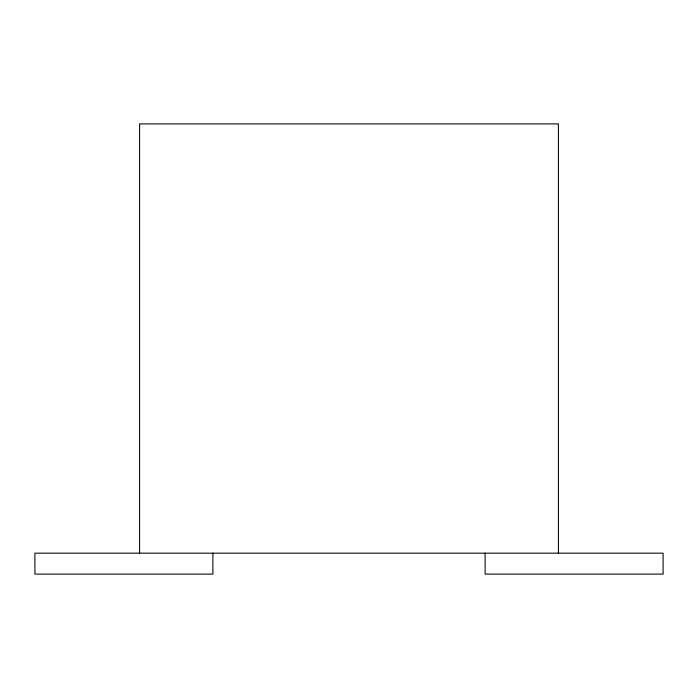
<?xml version="1.0" encoding="UTF-8"?>
<svg xmlns="http://www.w3.org/2000/svg" width="698" height="698" viewBox="0 0 698 698"><rect width="100%" height="100%" fill="white"/><g stroke="black" fill="none" stroke-linecap="round" stroke-linejoin="round"><path stroke-width="1.05" d="M558.4 553.165L558.4 123.895L139.6 123.895L139.6 553.165M485.11 553.165L485.11 574.105L663.1 574.105L663.1 553.165L34.9 553.165L34.9 574.105L212.89 574.105L212.89 553.165"/></g></svg>
